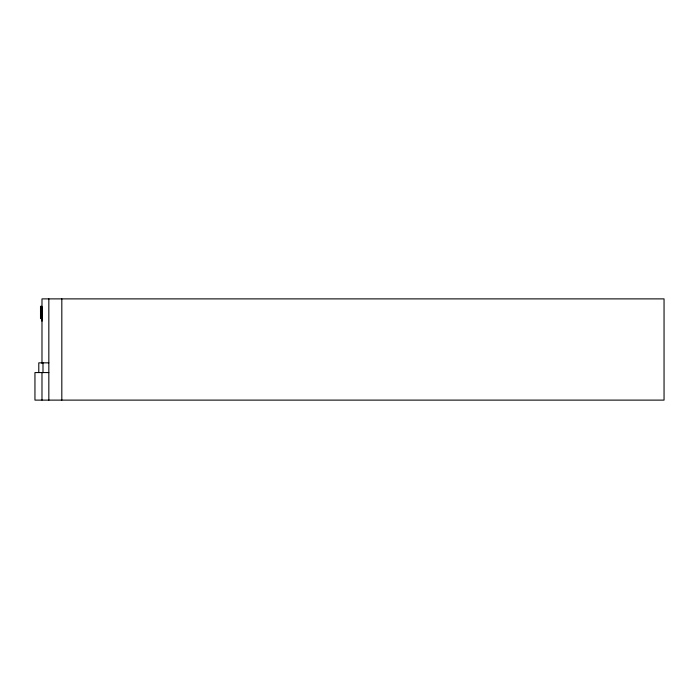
<?xml version="1.0" encoding="UTF-8"?>
<svg xmlns="http://www.w3.org/2000/svg" width="699" height="699" viewBox="0 0 699 699"><rect width="100%" height="100%" fill="white"/><g stroke="black" fill="none" stroke-linecap="round" stroke-linejoin="round"><path stroke-width="1.05" d="M41.984 306.319L40.49 306.319L40.49 307.184M40.49 307.176L41.984 307.184M41.984 307.577L41.984 321.199M41.984 307.953L40.49 307.953L40.49 308.809L41.984 308.809M41.984 309.57L40.49 309.578L40.49 310.435L41.984 310.426M40.49 310.339L41.984 310.339M41.984 311.204L40.49 311.204L40.49 312.069L41.984 312.069M40.49 311.37L41.984 311.352M40.49 311.946L41.984 311.946M41.984 312.837L40.49 312.837L40.49 313.694L41.984 313.694M41.984 314.463L40.49 314.463L40.49 315.328L41.984 315.328M41.984 316.07L40.49 316.097L40.49 316.944L41.984 317.014M41.984 317.748L40.49 317.722L40.49 318.569L41.984 318.569M48.834 362.842L38.786 362.842L38.786 372.567M48.834 372.567L34.95 372.567L34.95 400.116L664.05 400.116L664.05 298.884L41.984 298.884L41.984 363.41M61.818 298.884L61.818 400.116M48.834 298.884L48.834 400.116M42.989 362.842L42.989 372.567M42.167 312.671L42.167 315.633M41.984 372.567L41.984 400.116"/></g></svg>
